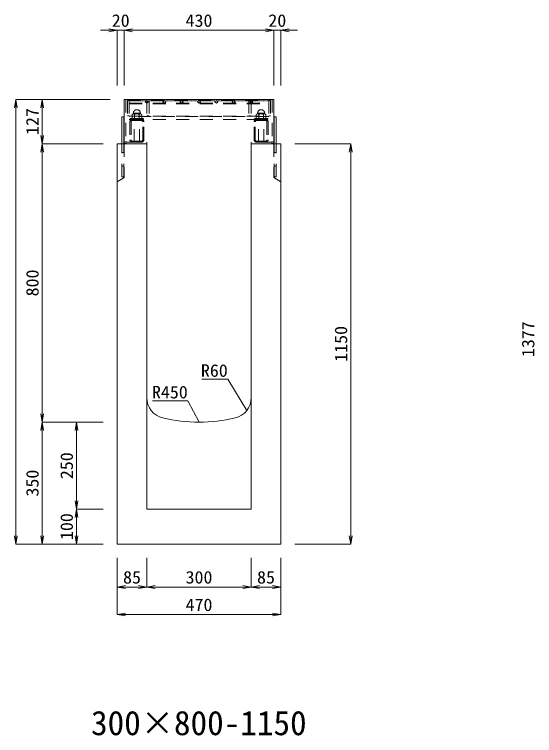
# Model space of a CAD drawing. Units: millimetres at full size; some dimension numbers follow another scale. Extents: x -734 to 58102, y 49499 to 87169.
# Drawn here: x 19280 to 20775, y 64600 to 66672 of the extents above; entities that cross this region are included whole.
import ezdxf
from ezdxf.enums import TextEntityAlignment as Align

# ---------------------------------------------------------------- set-up
doc = ezdxf.new("R2010")
doc.units = ezdxf.units.MM
doc.header["$LTSCALE"] = 50
doc.linetypes.add('USER1', pattern=[1.35, 0.75, -0.6])
doc.layers.add('0_2', color=7, linetype='Continuous')
for name, color, linetype, lineweight in [('寸法線', 7, 'Continuous', 13), ('引出線', 4, 'Continuous', 13), ('本体', 2, 'Continuous', 20), ('ｸﾞﾚｰﾁﾝｸﾞ', 7, 'USER1', 9)]:
    doc.layers.add(name, color=color, linetype=linetype, lineweight=lineweight)
doc.styles.add('ＭＳ 明朝', font='')
doc.styles.get('ＭＳ 明朝').set_extended_font_data('MS Mincho')

# ---------------------------------------------------------------- blocks, each defined once
blk = doc.blocks.new('open_arrow')
at = {"color": 0, "linetype": 'Continuous', "lineweight": -2}
blk.add_lwpolyline([(7.5, 1.25), (0, 0), (7.5, -1.25)], dxfattribs=at)

msp = doc.modelspace()

# ---------------------------------------------------------------- linework, layer by layer
at = {"layer": '寸法線'}
for p, q in [((19643.55, 66626.28), (19527.55, 66626.28)), ((19575.55, 66467.56), (19575.55, 66626.28)), ((19595.55, 66626.28), (20025.55, 66626.28)), ((19595.55, 66467.56), (19595.55, 66626.28)), ((19595.55, 66467.56), (19595.55, 66626.28)), ((19977.55, 66626.28), (20093.55, 66626.28)), ((20025.55, 66467.56), (20025.55, 66626.28)), ((20025.55, 66467.56), (20025.55, 66626.28)), ((20045.55, 66467.56), (20045.55, 66626.28)), ((19284.19, 65150.54), (19284.19, 66427.54)), ((19555.53, 66427.54), (19284.19, 66427.54)), ((19359.74, 66427.54), (19359.74, 66300.54)), ((19555.53, 66427.54), (19359.74, 66427.54)), ((19359.74, 66300.54), (19359.74, 65500.54)), ((19535.53, 66300.54), (19359.74, 66300.54)), ((19535.53, 66300.54), (19359.74, 66300.54)), ((20085.57, 66300.54), (20246.37, 66300.54)), ((20246.37, 66300.54), (20246.37, 65150.54)), ((19535.53, 65500.54), (19359.74, 65500.54)), ((19359.74, 65500.54), (19359.74, 65150.54)), ((19535.53, 65500.54), (19359.74, 65500.54)), ((19458.34, 65250.54), (19458.34, 65500.54)), ((19535.53, 65500.54), (19458.34, 65500.54)), ((19458.34, 65150.54), (19458.34, 65250.54)), ((19535.53, 65250.54), (19458.34, 65250.54)), ((19535.53, 65250.54), (19458.34, 65250.54)), ((19535.53, 65150.54), (19284.19, 65150.54)), ((19535.53, 65150.54), (19359.74, 65150.54)), ((19535.53, 65150.54), (19458.34, 65150.54)), ((20085.57, 65150.54), (20246.37, 65150.54)), ((19575.55, 65110.52), (19575.55, 64947.95)), ((19575.55, 65110.52), (19575.55, 65027)), ((19660.55, 65110.52), (19660.55, 65027)), ((19660.55, 65110.52), (19660.55, 65027)), ((19960.55, 65110.52), (19960.55, 65027)), ((19960.55, 65110.52), (19960.55, 65027)), ((20045.55, 65110.52), (20045.55, 64947.95)), ((20045.55, 65110.52), (20045.55, 65027)), ((19575.55, 65027), (19660.55, 65027)), ((19660.55, 65027), (19960.55, 65027)), ((19960.55, 65027), (20045.55, 65027)), ((19575.55, 64947.95), (20045.55, 64947.95))]:
    msp.add_line(p, q, dxfattribs=at)
at = {"layer": '引出線'}
for points in [[(19947.62, 65533.86), (19893.21, 65623.75), (19818.54, 65623.75)], [(19810.55, 65500.54), (19778.33, 65561.69), (19677.32, 65561.69)]]:
    msp.add_lwpolyline(points, dxfattribs=at)
at = {"layer": '本体'}
for p, q in [((19575.55, 66300.54), (19575.55, 65150.54)), ((19575.55, 66300.54), (19660.55, 66300.54)), ((19660.55, 65571.07), (19660.55, 66300.54)), ((19960.55, 65571.07), (19960.55, 66300.54)), ((19960.55, 66300.54), (20045.55, 66300.54)), ((20045.55, 65150.54), (20045.55, 66300.54)), ((19660.55, 65571.07), (19660.55, 65250.54)), ((19960.55, 65571.07), (19960.55, 65250.54)), ((19660.55, 65250.54), (19960.55, 65250.54)), ((19575.55, 65150.54), (20045.55, 65150.54))]:
    msp.add_line(p, q, dxfattribs=at)
at = {"layer": '本体', "linetype": 'USER1', "lineweight": 9}
for p, q in [((19595.56, 66300.54), (19595.56, 66203.54)), ((20025.56, 66300.54), (20025.56, 66203.54)), ((19575.56, 66191.04), (19595.56, 66203.54)), ((20045.56, 66191.04), (20025.56, 66203.54))]:
    msp.add_line(p, q, dxfattribs=at)
at = {"layer": '本体'}
for centre, radius, start, end in [((19720.55, 65571.07), 60, 180, 256.65785), ((19900.55, 65571.07), 60, 283.34237, 0), ((19810.55, 65950.54), 450, 256.65777, 283.34225)]:
    msp.add_arc(centre, radius, start, end, dxfattribs=at)
at = {"layer": 'ｸﾞﾚｰﾁﾝｸﾞ', "linetype": 'Continuous'}
for p, q in [((19595.55, 66427.54), (20025.55, 66427.54)), ((19595.55, 66308.17), (19595.55, 66427.54)), ((20025.55, 66300.54), (20025.55, 66427.54)), ((19594.55, 66377.54), (19588.55, 66377.54)), ((19588.55, 66300.54), (19588.55, 66377.54)), ((19594.55, 66300.54), (19594.55, 66377.54)), ((20026.55, 66377.54), (20032.55, 66377.54)), ((20026.55, 66300.54), (20026.55, 66377.54)), ((20032.55, 66300.54), (20032.55, 66377.54))]:
    msp.add_line(p, q, dxfattribs=at)
at = {"layer": 'ｸﾞﾚｰﾁﾝｸﾞ'}
for p, q in [((19600.05, 66427.54), (19600.05, 66308.04)), ((19605.55, 66425.04), (19605.55, 66381.04)), ((19610.05, 66425.04), (19610.05, 66381.04)), ((19610.05, 66425.04), (19610.05, 66370.04)), ((19610.05, 66416.54), (20011.05, 66416.54)), ((19613.25, 66425.04), (19614.15, 66422.94)), ((19614.15, 66422.94), (19615.05, 66425.04)), ((19617.05, 66425.04), (19617.95, 66422.94)), ((19617.95, 66422.94), (19618.85, 66425.04)), ((19620.85, 66425.04), (19621.75, 66422.94)), ((19621.75, 66422.94), (19622.65, 66425.04)), ((19624.65, 66425.04), (19625.55, 66422.94)), ((19625.55, 66422.94), (19626.45, 66425.04)), ((19628.45, 66425.04), (19629.35, 66422.94)), ((19629.35, 66422.94), (19630.25, 66425.04)), ((19632.25, 66425.04), (19633.15, 66422.94)), ((19633.15, 66422.94), (19634.05, 66425.04)), ((19636.05, 66425.04), (19636.95, 66422.94)), ((19636.95, 66422.94), (19637.85, 66425.04)), ((19639.85, 66425.04), (19640.75, 66422.94)), ((19640.75, 66422.94), (19641.65, 66425.04)), ((19643.65, 66425.04), (19644.55, 66422.94)), ((19644.55, 66422.94), (19645.45, 66425.04)), ((19647.45, 66425.04), (19648.35, 66422.94)), ((19648.35, 66422.94), (19649.25, 66425.04)), ((19651.25, 66425.04), (19652.15, 66422.94)), ((19652.15, 66422.94), (19653.05, 66425.04)), ((19655.05, 66425.04), (19655.95, 66422.94)), ((19655.95, 66422.94), (19656.85, 66425.04)), ((19660.55, 66425.04), (19656.31, 66420.8)), ((19656.31, 66420.8), (19660.55, 66416.56)), ((19664.79, 66420.8), (19660.55, 66425.04)), ((19660.55, 66416.56), (19664.79, 66420.8)), ((19660.55, 66416.56), (19661.05, 66417.06)), ((19661.05, 66425.04), (19661.05, 66381.04)), ((19665.55, 66425.04), (19666.45, 66422.94)), ((19666.45, 66422.94), (19667.35, 66425.04)), ((19667.05, 66425.04), (19667.05, 66381.04)), ((19669.35, 66425.04), (19670.25, 66422.94)), ((19670.25, 66422.94), (19671.15, 66425.04)), ((19673.15, 66425.04), (19674.05, 66422.94)), ((19674.05, 66422.94), (19674.95, 66425.04)), ((19676.95, 66425.04), (19677.85, 66422.94)), ((19677.85, 66422.94), (19678.75, 66425.04)), ((19680.75, 66425.04), (19681.65, 66422.94)), ((19681.65, 66422.94), (19682.55, 66425.04)), ((19684.55, 66425.04), (19685.45, 66422.94)), ((19685.45, 66422.94), (19686.35, 66425.04)), ((19688.35, 66425.04), (19689.25, 66422.94)), ((19689.25, 66422.94), (19690.15, 66425.04)), ((19692.15, 66425.04), (19693.05, 66422.94)), ((19693.05, 66422.94), (19693.95, 66425.04)), ((19695.95, 66425.04), (19696.85, 66422.94)), ((19696.85, 66422.94), (19697.75, 66425.04)), ((19699.75, 66425.04), (19700.65, 66422.94)), ((19700.65, 66422.94), (19701.55, 66425.04)), ((19703.55, 66425.04), (19704.45, 66422.94)), ((19704.45, 66422.94), (19705.35, 66425.04)), ((19710.55, 66425.04), (19706.31, 66420.8)), ((19706.31, 66420.8), (19710.55, 66416.56)), ((19714.8, 66420.8), (19710.55, 66425.04)), ((19710.55, 66416.56), (19714.8, 66420.8)), ((19715.55, 66425.04), (19716.45, 66422.94)), ((19716.45, 66422.94), (19717.35, 66425.04)), ((19719.35, 66425.04), (19720.25, 66422.94)), ((19720.25, 66422.94), (19721.15, 66425.04)), ((19723.15, 66425.04), (19724.05, 66422.94)), ((19724.05, 66422.94), (19724.95, 66425.04)), ((19726.95, 66425.04), (19727.85, 66422.94)), ((19727.85, 66422.94), (19728.75, 66425.04)), ((19730.75, 66425.04), (19731.65, 66422.94)), ((19731.65, 66422.94), (19732.55, 66425.04)), ((19734.55, 66425.04), (19735.45, 66422.94)), ((19735.45, 66422.94), (19736.35, 66425.04)), ((19738.35, 66425.04), (19739.25, 66422.94)), ((19739.25, 66422.94), (19740.15, 66425.04)), ((19742.15, 66425.04), (19743.05, 66422.94)), ((19743.05, 66422.94), (19743.95, 66425.04)), ((19745.95, 66425.04), (19746.85, 66422.94)), ((19746.85, 66422.94), (19747.75, 66425.04)), ((19749.75, 66425.04), (19750.65, 66422.94)), ((19750.65, 66422.94), (19751.55, 66425.04)), ((19753.55, 66425.04), (19754.45, 66422.94)), ((19754.45, 66422.94), (19755.35, 66425.04)), ((19760.55, 66425.04), (19756.31, 66420.8)), ((19756.31, 66420.8), (19760.55, 66416.56)), ((19764.8, 66420.8), (19760.55, 66425.04)), ((19760.55, 66416.56), (19764.8, 66420.8)), ((19765.55, 66425.04), (19766.45, 66422.94)), ((19766.45, 66422.94), (19767.35, 66425.04)), ((19769.35, 66425.04), (19770.25, 66422.94)), ((19770.25, 66422.94), (19771.15, 66425.04)), ((19773.15, 66425.04), (19774.05, 66422.94)), ((19774.05, 66422.94), (19774.95, 66425.04)), ((19776.95, 66425.04), (19777.85, 66422.94)), ((19777.85, 66422.94), (19778.75, 66425.04)), ((19780.75, 66425.04), (19781.65, 66422.94)), ((19781.65, 66422.94), (19782.55, 66425.04)), ((19784.55, 66425.04), (19785.45, 66422.94)), ((19785.45, 66422.94), (19786.35, 66425.04)), ((19788.35, 66425.04), (19789.25, 66422.94)), ((19789.25, 66422.94), (19790.15, 66425.04)), ((19792.15, 66425.04), (19793.05, 66422.94)), ((19793.05, 66422.94), (19793.95, 66425.04)), ((19795.95, 66425.04), (19796.85, 66422.94)), ((19796.85, 66422.94), (19797.75, 66425.04)), ((19799.75, 66425.04), (19800.65, 66422.94)), ((19800.65, 66422.94), (19801.55, 66425.04)), ((19803.55, 66425.04), (19804.45, 66422.94)), ((19804.45, 66422.94), (19805.35, 66425.04)), ((19810.55, 66425.04), (19806.31, 66420.8)), ((19806.31, 66420.8), (19810.55, 66416.56)), ((19810.55, 66425.04), (19814.8, 66420.8)), ((19814.8, 66420.8), (19810.55, 66416.56)), ((19816.65, 66422.94), (19815.75, 66425.04)), ((19817.55, 66425.04), (19816.65, 66422.94)), ((19820.45, 66422.94), (19819.55, 66425.04)), ((19821.35, 66425.04), (19820.45, 66422.94)), ((19824.25, 66422.94), (19823.35, 66425.04)), ((19825.15, 66425.04), (19824.25, 66422.94)), ((19828.05, 66422.94), (19827.15, 66425.04)), ((19828.95, 66425.04), (19828.05, 66422.94)), ((19831.85, 66422.94), (19830.95, 66425.04)), ((19832.75, 66425.04), (19831.85, 66422.94)), ((19835.65, 66422.94), (19834.75, 66425.04)), ((19836.55, 66425.04), (19835.65, 66422.94)), ((19839.45, 66422.94), (19838.55, 66425.04)), ((19840.35, 66425.04), (19839.45, 66422.94)), ((19843.25, 66422.94), (19842.35, 66425.04)), ((19844.15, 66425.04), (19843.25, 66422.94)), ((19847.05, 66422.94), (19846.15, 66425.04)), ((19847.95, 66425.04), (19847.05, 66422.94)), ((19850.85, 66422.94), (19849.95, 66425.04)), ((19851.75, 66425.04), (19850.85, 66422.94)), ((19854.65, 66422.94), (19853.75, 66425.04)), ((19855.55, 66425.04), (19854.65, 66422.94)), ((19856.31, 66420.8), (19860.55, 66425.04)), ((19860.55, 66416.56), (19856.31, 66420.8)), ((19860.55, 66425.04), (19864.79, 66420.8)), ((19864.79, 66420.8), (19860.55, 66416.56)), ((19866.65, 66422.94), (19865.75, 66425.04)), ((19867.55, 66425.04), (19866.65, 66422.94)), ((19870.45, 66422.94), (19869.55, 66425.04)), ((19871.35, 66425.04), (19870.45, 66422.94)), ((19874.25, 66422.94), (19873.35, 66425.04)), ((19875.15, 66425.04), (19874.25, 66422.94)), ((19878.05, 66422.94), (19877.15, 66425.04)), ((19878.95, 66425.04), (19878.05, 66422.94)), ((19881.85, 66422.94), (19880.95, 66425.04)), ((19882.75, 66425.04), (19881.85, 66422.94)), ((19885.65, 66422.94), (19884.75, 66425.04)), ((19886.55, 66425.04), (19885.65, 66422.94)), ((19889.45, 66422.94), (19888.55, 66425.04)), ((19890.35, 66425.04), (19889.45, 66422.94)), ((19893.25, 66422.94), (19892.35, 66425.04)), ((19894.15, 66425.04), (19893.25, 66422.94)), ((19897.05, 66422.94), (19896.15, 66425.04)), ((19897.95, 66425.04), (19897.05, 66422.94)), ((19900.85, 66422.94), (19899.95, 66425.04)), ((19901.75, 66425.04), (19900.85, 66422.94)), ((19904.65, 66422.94), (19903.75, 66425.04)), ((19905.55, 66425.04), (19904.65, 66422.94)), ((19906.31, 66420.8), (19910.55, 66425.04)), ((19910.55, 66416.56), (19906.31, 66420.8)), ((19910.55, 66425.04), (19914.79, 66420.8)), ((19914.79, 66420.8), (19910.55, 66416.56)), ((19916.65, 66422.94), (19915.75, 66425.04)), ((19917.55, 66425.04), (19916.65, 66422.94)), ((19920.45, 66422.94), (19919.55, 66425.04)), ((19921.35, 66425.04), (19920.45, 66422.94)), ((19924.25, 66422.94), (19923.35, 66425.04)), ((19925.15, 66425.04), (19924.25, 66422.94)), ((19928.05, 66422.94), (19927.15, 66425.04)), ((19928.95, 66425.04), (19928.05, 66422.94)), ((19931.85, 66422.94), (19930.95, 66425.04)), ((19932.75, 66425.04), (19931.85, 66422.94)), ((19935.65, 66422.94), (19934.75, 66425.04)), ((19936.55, 66425.04), (19935.65, 66422.94)), ((19939.45, 66422.94), (19938.55, 66425.04)), ((19940.35, 66425.04), (19939.45, 66422.94)), ((19943.25, 66422.94), (19942.35, 66425.04)), ((19944.15, 66425.04), (19943.25, 66422.94)), ((19947.05, 66422.94), (19946.15, 66425.04)), ((19947.95, 66425.04), (19947.05, 66422.94)), ((19950.85, 66422.94), (19949.95, 66425.04)), ((19951.75, 66425.04), (19950.85, 66422.94)), ((19954.65, 66422.94), (19953.75, 66425.04)), ((19954.05, 66425.04), (19954.05, 66381.04)), ((19955.55, 66425.04), (19954.65, 66422.94)), ((19956.31, 66420.8), (19960.55, 66425.04)), ((19960.55, 66416.56), (19956.31, 66420.8)), ((19960.05, 66425.04), (19960.05, 66381.04)), ((19960.55, 66416.56), (19960.05, 66417.06)), ((19960.55, 66425.04), (19964.8, 66420.8)), ((19964.8, 66420.8), (19960.55, 66416.56)), ((19965.15, 66422.94), (19964.25, 66425.04)), ((19966.05, 66425.04), (19965.15, 66422.94)), ((19968.95, 66422.94), (19968.05, 66425.04)), ((19969.85, 66425.04), (19968.95, 66422.94)), ((19972.75, 66422.94), (19971.85, 66425.04)), ((19973.65, 66425.04), (19972.75, 66422.94)), ((19976.55, 66422.94), (19975.65, 66425.04)), ((19977.45, 66425.04), (19976.55, 66422.94)), ((19980.35, 66422.94), (19979.45, 66425.04)), ((19981.25, 66425.04), (19980.35, 66422.94)), ((19984.15, 66422.94), (19983.25, 66425.04)), ((19985.05, 66425.04), (19984.15, 66422.94)), ((19987.95, 66422.94), (19987.05, 66425.04)), ((19988.85, 66425.04), (19987.95, 66422.94)), ((19991.75, 66422.94), (19990.85, 66425.04)), ((19992.65, 66425.04), (19991.75, 66422.94)), ((19995.55, 66422.94), (19994.65, 66425.04)), ((19996.45, 66425.04), (19995.55, 66422.94)), ((19999.35, 66422.94), (19998.45, 66425.04)), ((20000.25, 66425.04), (19999.35, 66422.94)), ((20003.15, 66422.94), (20002.25, 66425.04)), ((20004.05, 66425.04), (20003.15, 66422.94)), ((20006.95, 66422.94), (20006.05, 66425.04)), ((20007.85, 66425.04), (20006.95, 66422.94)), ((20011.05, 66425.04), (20011.05, 66381.04)), ((20011.05, 66425.04), (20011.05, 66370.04)), ((20015.55, 66425.04), (20015.55, 66381.04)), ((20021.05, 66427.54), (20021.05, 66308.04)), ((19610.05, 66415.04), (20011.05, 66415.04)), ((19605.55, 66381.04), (19610.05, 66381.04)), ((19610.05, 66380.04), (20011.05, 66380.04)), ((20011.05, 66378.54), (19610.05, 66378.54)), ((19618.2, 66384.84), (19621.67, 66386.04)), ((19618.2, 66373.04), (19618.2, 66384.84)), ((19621.67, 66388.04), (19642.44, 66388.04)), ((19621.67, 66386.04), (19621.67, 66388.04)), ((19621.67, 66386.04), (19625.13, 66384.84)), ((19642.44, 66386.04), (19621.67, 66386.04)), ((19625.13, 66384.84), (19632.05, 66386.04)), ((19625.13, 66373.04), (19625.13, 66384.84)), ((19632.05, 66386.04), (19638.98, 66384.84)), ((19638.98, 66384.84), (19642.44, 66386.04)), ((19638.98, 66384.84), (19638.98, 66373.04)), ((19642.44, 66388.04), (19642.44, 66386.04)), ((19642.44, 66386.04), (19645.9, 66384.84)), ((19645.9, 66384.84), (19645.9, 66373.04)), ((19661.05, 66381.04), (19667.05, 66381.04)), ((19960.05, 66381.04), (19954.05, 66381.04)), ((19978.66, 66386.04), (19975.2, 66384.84)), ((19975.2, 66384.84), (19975.2, 66373.04)), ((19999.44, 66388.04), (19978.66, 66388.04)), ((19978.66, 66388.04), (19978.66, 66386.04)), ((19982.13, 66384.84), (19978.66, 66386.04)), ((19978.66, 66386.04), (19999.44, 66386.04)), ((19989.05, 66386.04), (19982.13, 66384.84)), ((19982.13, 66384.84), (19982.13, 66373.04)), ((19995.98, 66384.84), (19989.05, 66386.04)), ((19999.44, 66386.04), (19995.98, 66384.84)), ((19995.98, 66373.04), (19995.98, 66384.84)), ((19999.44, 66386.04), (19999.44, 66388.04)), ((20002.9, 66384.84), (19999.44, 66386.04)), ((20002.9, 66373.04), (20002.9, 66384.84)), ((20015.55, 66381.04), (20011.05, 66381.04)), ((19610.05, 66370.04), (20011.05, 66370.04)), ((19612.05, 66363.64), (19612.05, 66311.44)), ((19613.05, 66373.04), (19651.05, 66373.04)), ((19613.05, 66373.04), (19632.05, 66373.04)), ((19613.05, 66370.04), (19613.05, 66373.04)), ((19651.05, 66370.04), (19613.05, 66370.04)), ((19615.25, 66363.64), (19615.25, 66311.44)), ((19617.55, 66369.98), (19617.55, 66366.71)), ((19632.05, 66373.04), (19618.2, 66373.04)), ((19645.65, 66370.04), (19618.45, 66370.04)), ((19645.65, 66366.84), (19618.45, 66366.84)), ((19645.65, 66370.04), (19618.46, 66370.04)), ((19624.05, 66305.04), (19624.05, 66370.04)), ((19624.05, 66370.04), (19640.05, 66370.04)), ((19632.05, 66373.04), (19625.13, 66373.04)), ((19645.9, 66373.04), (19632.05, 66373.04)), ((19640.05, 66305.04), (19640.05, 66370.04)), ((19646.55, 66369.98), (19646.55, 66366.71)), ((19648.85, 66311.44), (19648.85, 66363.64)), ((19651.05, 66373.04), (19651.05, 66370.04)), ((19652.05, 66311.44), (19652.05, 66363.64)), ((19969.05, 66311.44), (19969.05, 66363.64)), ((20008.05, 66373.04), (19970.05, 66373.04)), ((19970.05, 66373.04), (19970.05, 66370.04)), ((19970.05, 66370.04), (20008.05, 66370.04)), ((19972.25, 66311.44), (19972.25, 66363.64)), ((19974.55, 66369.98), (19974.55, 66366.71)), ((19975.2, 66373.04), (19989.05, 66373.04)), ((19975.45, 66370.04), (20002.65, 66370.04)), ((19975.45, 66370.04), (20002.65, 66370.04)), ((19975.45, 66366.84), (20002.65, 66366.84)), ((19981.05, 66305.04), (19981.05, 66370.04)), ((19997.05, 66370.04), (19981.05, 66370.04)), ((19989.05, 66373.04), (20002.9, 66373.04)), ((20008.05, 66373.04), (19989.05, 66373.04)), ((19989.05, 66373.04), (19995.98, 66373.04)), ((19997.05, 66305.04), (19997.05, 66370.04)), ((20003.55, 66369.98), (20003.55, 66366.71)), ((20005.85, 66363.64), (20005.85, 66311.44)), ((20008.05, 66370.04), (20008.05, 66373.04)), ((20009.05, 66363.64), (20009.05, 66311.44)), ((19588.55, 66205.54), (19588.55, 66300.54)), ((19594.55, 66205.54), (19594.55, 66300.54)), ((19603.05, 66305.04), (19660.55, 66305.04)), ((19617.55, 66308.37), (19617.55, 66305.1)), ((19618.45, 66308.24), (19645.65, 66308.24)), ((19618.45, 66305.04), (19645.65, 66305.04)), ((19646.55, 66308.37), (19646.55, 66305.1)), ((19660.55, 66305.04), (19660.55, 66300.54)), ((20018.05, 66305.04), (19960.55, 66305.04)), ((19960.55, 66305.04), (19960.55, 66300.54)), ((19974.55, 66308.37), (19974.55, 66305.1)), ((20002.65, 66308.24), (19975.45, 66308.24)), ((20002.65, 66305.04), (19975.45, 66305.04)), ((20003.55, 66308.37), (20003.55, 66305.1)), ((20026.55, 66205.54), (20026.55, 66300.54)), ((20032.55, 66205.54), (20032.55, 66300.54)), ((19588.55, 66275.54), (19594.55, 66275.54)), ((20026.55, 66275.54), (20032.55, 66275.54)), ((19588.55, 66235.54), (19594.55, 66235.54)), ((20026.55, 66235.54), (20032.55, 66235.54)), ((19594.55, 66205.54), (19588.55, 66205.54)), ((20026.55, 66205.54), (20032.55, 66205.54))]:
    msp.add_line(p, q, dxfattribs=at)
at = {"layer": 'ｸﾞﾚｰﾁﾝｸﾞ', "lineweight": 5}
msp.add_line((19605.55, 66425.04), (20015.55, 66425.04), dxfattribs=at)
at = {"layer": 'ｸﾞﾚｰﾁﾝｸﾞ'}
for centre, radius, start, end in [((19632.05, 66388.04), 10.25, 0, 180), ((19989.05, 66388.04), 10.25, 0, 180), ((19618.45, 66363.64), 6.4, 90, 180), ((19618.45, 66363.64), 3.2, 90, 180), ((19645.65, 66363.64), 6.4, 0, 90), ((19645.65, 66363.64), 3.2, 0, 90), ((19975.45, 66363.64), 6.4, 90, 180), ((19975.45, 66363.64), 3.2, 90, 180), ((20002.65, 66363.64), 6.4, 0, 90), ((20002.65, 66363.64), 3.2, 0, 90), ((19603.05, 66308.04), 7.5, 179.01874, 270), ((19603.05, 66308.04), 3, 180, 270), ((19618.45, 66311.44), 6.4, 180, 270), ((19618.45, 66311.44), 3.2, 180, 270), ((19645.65, 66311.44), 6.4, 270, 0), ((19645.65, 66311.44), 3.2, 270, 0), ((19975.45, 66311.44), 6.4, 180, 270), ((19975.45, 66311.44), 3.2, 180, 270), ((20002.65, 66311.44), 6.4, 270, 0), ((20002.65, 66311.44), 3.2, 270, 0), ((20018.05, 66308.04), 7.5, 270, 0), ((20018.05, 66308.04), 3, 270, 0)]:
    msp.add_arc(centre, radius, start, end, dxfattribs=at)

# ---------------------------------------------------------------- block references
at = {"layer": '寸法線', "xscale": 3.2, "yscale": 3.2}
for p, rotation in [((19575.55, 66626.28), 180), ((20025.55, 66626.28), 180), ((20025.55, 66626.28), 180), ((19284.19, 66427.54), 270), ((19359.74, 66427.54), 270), ((19359.74, 66300.54), 90), ((19359.74, 66300.54), 270), ((20246.37, 66300.54), 270), ((19359.74, 65500.54), 90), ((19359.74, 65500.54), 270), ((19458.34, 65500.54), 270), ((19458.34, 65250.54), 90), ((19458.34, 65250.54), 270), ((19284.19, 65150.54), 90), ((19359.74, 65150.54), 90), ((19458.34, 65150.54), 90), ((20246.37, 65150.54), 90), ((19660.55, 65027), 180), ((19960.55, 65027), 180), ((20045.55, 65027), 180), ((20045.55, 64947.95), 180)]:
    msp.add_blockref('open_arrow', p, dxfattribs=dict(at, rotation=rotation))
for p in [(19595.55, 66626.28), (19595.55, 66626.28), (20045.55, 66626.28), (19575.55, 65027), (19660.55, 65027), (19960.55, 65027), (19575.55, 64947.95)]:
    msp.add_blockref('open_arrow', p, dxfattribs=at)
at = {"layer": '引出線', "xscale": 0.0533, "yscale": 0.0533}
for p, rotation in [((19947.62, 65533.86), 121.2), ((19810.55, 65500.54), 117.8)]:
    msp.add_blockref('open_arrow', p, dxfattribs=dict(at, rotation=rotation))

# ---------------------------------------------------------------- texts
at = {"layer": '0_2', "style": 'ＭＳ 明朝'}
msp.add_text('300×800-1150', height=70.05, dxfattribs=at).set_placement((19810.07, 64636.46), align=Align.MIDDLE_CENTER)
at = {"layer": '寸法線', "style": 'ＭＳ 明朝', "width": 1.05}
for s, p in [('20', (19585.55, 66654.3)), ('430', (19810.55, 66654.3)), ('20', (20035.55, 66654.3)), ('85', (19618.05, 65055.02)), ('300', (19810.55, 65055.02)), ('85', (20003.05, 65055.02)), ('470', (19810.55, 64975.97))]:
    msp.add_text(s, height=36.03, dxfattribs=at).set_placement(p, align=Align.MIDDLE_CENTER)
for s, p in [('127', (19331.72, 66364.04)), ('800', (19331.72, 65900.54)), ('1377', (20756.17, 65739.04)), ('1150', (20218.35, 65725.54)), ('250', (19430.32, 65375.54)), ('350', (19331.72, 65325.54)), ('100', (19430.32, 65200.54))]:
    msp.add_text(s, height=36.03, rotation=90, dxfattribs=at).set_placement(p, align=Align.MIDDLE_CENTER)
at = {"layer": '引出線', "style": 'ＭＳ 明朝', "width": 1.05}
for s, p in [('R60', (19893.21, 65666.95)), ('R450', (19778.33, 65604.89))]:
    msp.add_text(s, height=36.03, dxfattribs=at).set_placement(p, align=Align.TOP_RIGHT)

doc.saveas('drawing.dxf')
